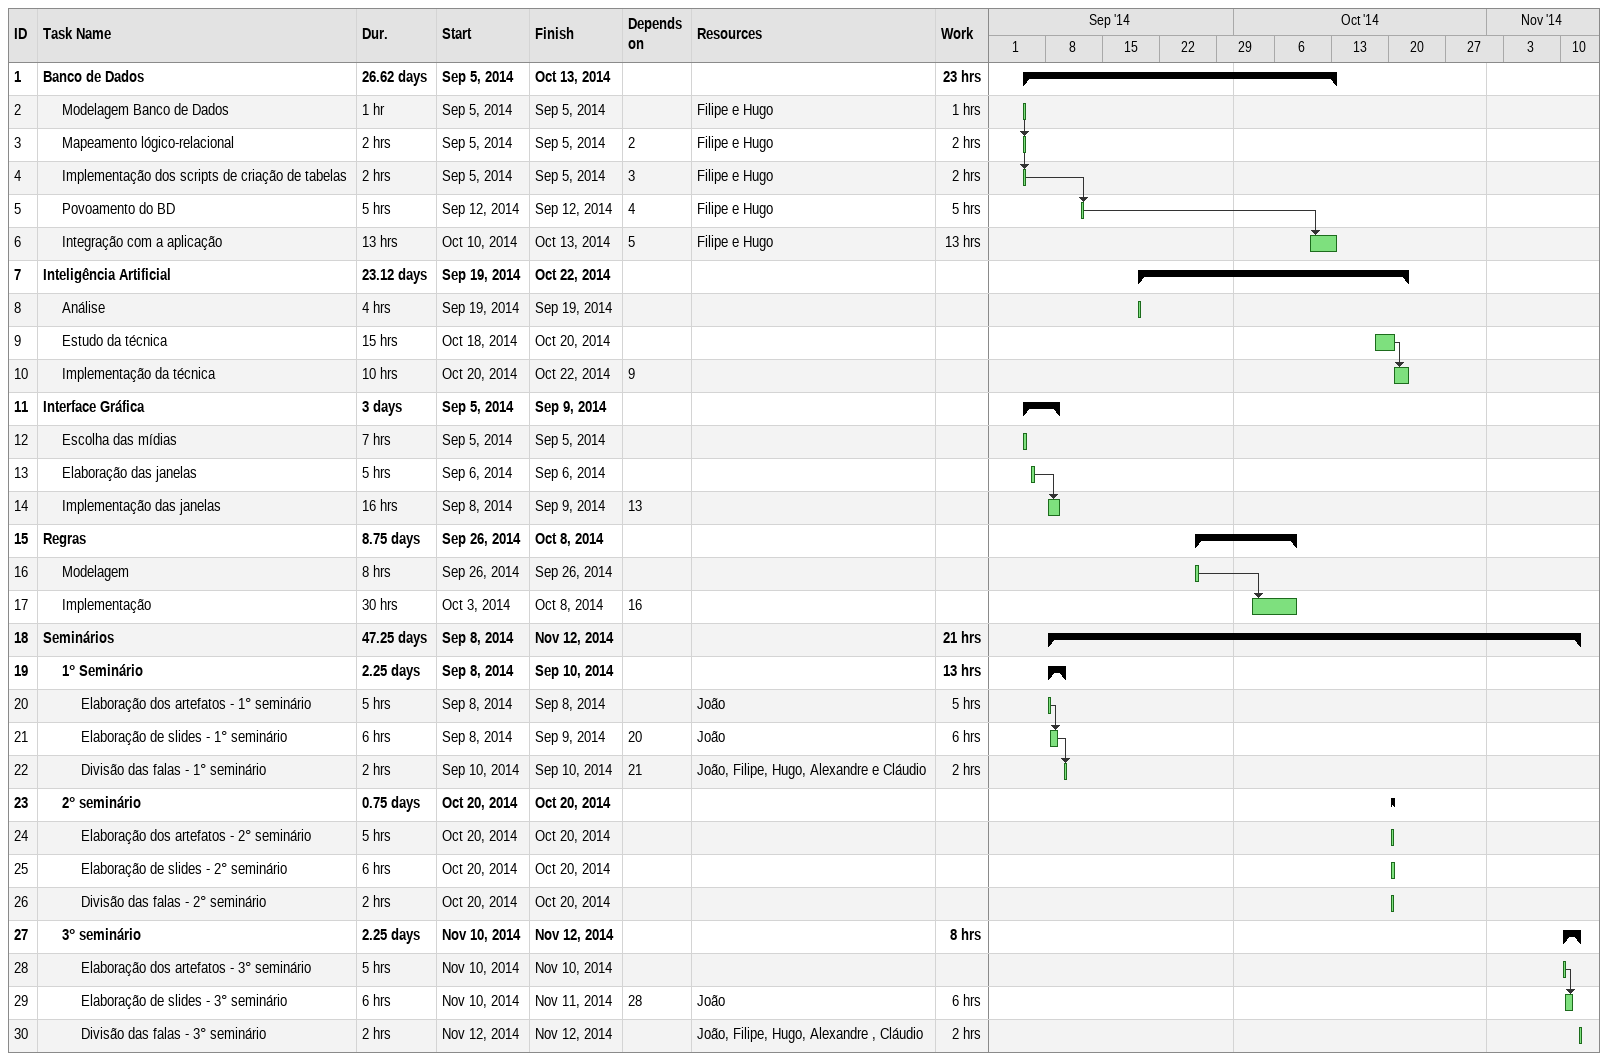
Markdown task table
| ID | Level | Task | Duration | Start | Finish | Predecessors | Resources | Work (h) |
|---|---|---|---|---|---|---|---|---|
| 1 | 1 | **Banco de Dados** | 26.62d | 2014-09-05 | 2014-10-13 |  |  | 23 |
| 2 | 2 | Modelagem Banco de Dados | 1h | 2014-09-05 | 2014-09-05 |  | Filipe e Hugo | 1 |
| 3 | 2 | Mapeamento lógico-relacional | 2h | 2014-09-05 | 2014-09-05 | 2 | Filipe e Hugo | 2 |
| 4 | 2 | Implementação dos scripts de criação de tabelas | 2h | 2014-09-05 | 2014-09-05 | 3 | Filipe e Hugo | 2 |
| 5 | 2 | Povoamento do BD | 5h | 2014-09-12 | 2014-09-12 | 4 | Filipe e Hugo | 5 |
| 6 | 2 | Integração com a aplicação | 13h | 2014-10-10 | 2014-10-13 | 5 | Filipe e Hugo | 13 |
| 7 | 1 | **Inteligência Artificial** | 23.12d | 2014-09-19 | 2014-10-22 |  |  |  |
| 8 | 2 | Análise | 4h | 2014-09-19 | 2014-09-19 |  |  |  |
| 9 | 2 | Estudo da técnica | 15h | 2014-10-18 | 2014-10-20 |  |  |  |
| 10 | 2 | Implementação da técnica | 10h | 2014-10-20 | 2014-10-22 | 9 |  |  |
| 11 | 1 | **Interface Gráfica** | 3d | 2014-09-05 | 2014-09-09 |  |  |  |
| 12 | 2 | Escolha das mídias | 7h | 2014-09-05 | 2014-09-05 |  |  |  |
| 13 | 2 | Elaboração das janelas | 5h | 2014-09-06 | 2014-09-06 |  |  |  |
| 14 | 2 | Implementação das janelas | 16h | 2014-09-08 | 2014-09-09 | 13 |  |  |
| 15 | 1 | **Regras** | 8.75d | 2014-09-26 | 2014-10-08 |  |  |  |
| 16 | 2 | Modelagem | 8h | 2014-09-26 | 2014-09-26 |  |  |  |
| 17 | 2 | Implementação | 30h | 2014-10-03 | 2014-10-08 | 16 |  |  |
| 18 | 1 | **Seminários** | 47.25d | 2014-09-08 | 2014-11-12 |  |  | 21 |
| 19 | 2 | **1° Seminário** | 2.25d | 2014-09-08 | 2014-09-10 |  |  | 13 |
| 20 | 3 | Elaboração dos artefatos - 1° seminário | 5h | 2014-09-08 | 2014-09-08 |  | João | 5 |
| 21 | 3 | Elaboração de slides - 1° seminário | 6h | 2014-09-08 | 2014-09-09 | 20 | João | 6 |
| 22 | 3 | Divisão das falas - 1° seminário | 2h | 2014-09-10 | 2014-09-10 | 21 | João, Filipe, Hugo, Alexandre e Cláudio | 2 |
| 23 | 2 | **2° seminário** | 0.75d | 2014-10-20 | 2014-10-20 |  |  |  |
| 24 | 3 | Elaboração dos artefatos - 2° seminário | 5h | 2014-10-20 | 2014-10-20 |  |  |  |
| 25 | 3 | Elaboração de slides - 2° seminário | 6h | 2014-10-20 | 2014-10-20 |  |  |  |
| 26 | 3 | Divisão das falas - 2° seminário | 2h | 2014-10-20 | 2014-10-20 |  |  |  |
| 27 | 2 | **3° seminário** | 2.25d | 2014-11-10 | 2014-11-12 |  |  | 8 |
| 28 | 3 | Elaboração dos artefatos - 3° seminário | 5h | 2014-11-10 | 2014-11-10 |  |  |  |
| 29 | 3 | Elaboração de slides - 3° seminário | 6h | 2014-11-10 | 2014-11-11 | 28 | João | 6 |
| 30 | 3 | Divisão das falas - 3° seminário | 2h | 2014-11-12 | 2014-11-12 |  | João, Filipe, Hugo, Alexandre , Cláudio | 2 |
